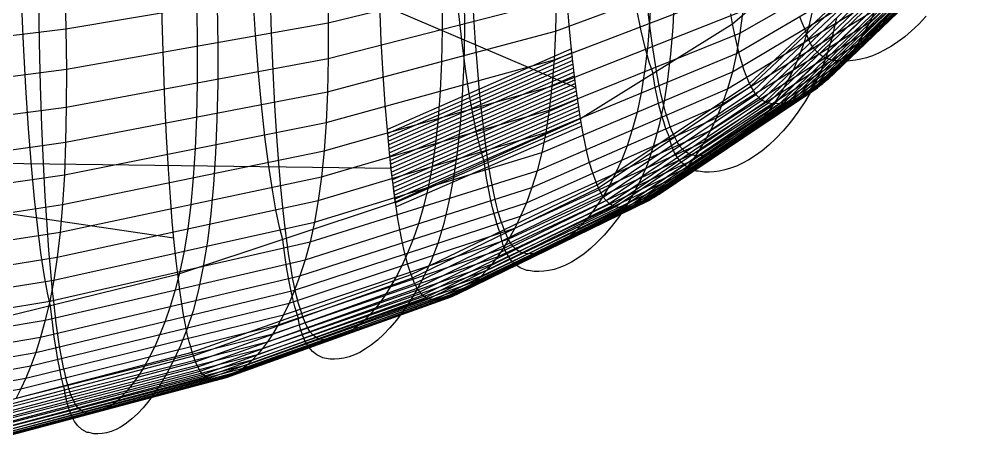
# Model space of a CAD drawing. Extents: x -449 to 449, y -4 to 308.
# Drawn here: x 275.8 to 426.6, y 24.3 to 90.9 of the extents above; entities that cross this region are included whole.
import ezdxf

# ---------------------------------------------------------------- set-up
doc = ezdxf.new("R2010")
doc.units = 0

msp = doc.modelspace()

# ---------------------------------------------------------------- linework, layer by layer
at = {"layer": 'default', "color": 1, "linetype": 'CONTINUOUS'}
for p, q in [((299.152, 107.405, 298.575), (362.659, 80.311, 135.237)), ((387.102, 90.216, 157.214), (405.811, 106.549, 179.963)), ((389.774, 80.941, 154.878), (408.488, 98.45, 178.193)), ((363.357, 75.481, 134.467), (387.102, 90.216, 157.214)), ((387.541, 88.048, 156.83), (387.102, 90.216, 157.214)), ((387.85, 86.696, 156.559), (387.541, 88.048, 156.83)), ((388.189, 85.368, 156.263), (387.85, 86.696, 156.559)), ((388.533, 84.184, 155.963), (388.189, 85.368, 156.263)), ((388.882, 83.12, 155.657), (388.533, 84.184, 155.963)), ((389.241, 82.162, 155.343), (388.882, 83.12, 155.657)), ((389.607, 81.294, 155.023), (389.241, 82.162, 155.343)), ((365.952, 65.133, 131.604), (389.774, 80.941, 154.878)), ((389.774, 80.941, 154.878), (389.607, 81.294, 155.023)), ((334.468, 62.441, 112.018), (363.357, 75.481, 134.467)), ((363.779, 73.065, 134.001), (363.357, 75.481, 134.467)), ((364.078, 71.556, 133.671), (363.779, 73.065, 134.001)), ((364.406, 70.076, 133.309), (364.078, 71.556, 133.671)), ((364.74, 68.755, 132.941), (364.406, 70.076, 133.309)), ((215.505, 69.232, 228.506), (299.881, 56.842, 91.351)), ((215.505, 69.232, 228.506), (333.813, 67.718, 112.909)), ((365.081, 67.567, 132.565), (364.74, 68.755, 132.941)), ((365.431, 66.497, 132.179), (365.081, 67.567, 132.565)), ((365.789, 65.527, 131.784), (365.431, 66.497, 132.179)), ((336.93, 51.125, 108.668), (365.952, 65.133, 131.604)), ((365.952, 65.133, 131.604), (365.789, 65.527, 131.784)), ((300.482, 51.169, 90.349), (334.468, 62.441, 112.018)), ((334.866, 59.8, 111.476), (334.468, 62.441, 112.018)), ((335.148, 58.151, 111.092), (334.866, 59.8, 111.476)), ((335.459, 56.533, 110.669), (335.148, 58.151, 111.092)), ((335.776, 55.088, 110.237), (335.459, 56.533, 110.669)), ((336.1, 53.788, 109.797), (335.776, 55.088, 110.237)), ((336.433, 52.617, 109.344), (336.1, 53.788, 109.797)), ((336.774, 51.556, 108.879), (336.433, 52.617, 109.344)), ((336.93, 51.125, 108.668), (336.774, 51.556, 108.879)), ((261.874, 41.731, 70.163), (300.482, 51.169, 90.349)), ((300.848, 48.329, 89.739), (300.482, 51.169, 90.349)), ((302.757, 38.997, 86.558), (336.93, 51.125, 108.668)), ((301.108, 46.557, 89.305), (300.848, 48.329, 89.739)), ((301.395, 44.816, 88.827), (301.108, 46.557, 89.305)), ((301.688, 43.262, 88.339), (301.395, 44.816, 88.827)), ((301.988, 41.864, 87.84), (301.688, 43.262, 88.339)), ((302.296, 40.604, 87.326), (301.988, 41.864, 87.84)), ((302.613, 39.461, 86.798), (302.296, 40.604, 87.326)), ((302.757, 38.997, 86.558), (302.613, 39.461, 86.798)), ((263.912, 28.826, 65.98), (302.757, 38.997, 86.558))]:
    msp.add_line(p, q, dxfattribs=at)
at = {"layer": 'default', "color": 5, "linetype": 'CONTINUOUS'}
for p, q in [((408.514, 90.506, 138.493), (426.617, 107.099, 166.2)), ((406.656, 87.192, 140.118), (424.84, 104.167, 167.376)), ((407.592, 88.755, 139.299), (425.736, 105.55, 166.783)), ((405.712, 85.799, 140.943), (423.935, 102.932, 167.974)), ((388.264, 88.794, 106.985), (412.13, 102.452, 135.332)), ((404.775, 84.563, 141.762), (423.035, 101.834, 168.57)), ((359.452, 89.099, 78.019), (389.229, 100.113, 105.92)), ((387.721, 85.626, 107.584), (411.6, 99.599, 135.795)), ((402.946, 82.505, 143.361), (421.276, 100.003, 169.733)), ((403.85, 83.47, 142.571), (422.146, 100.863, 169.158)), ((323.976, 90.388, 51.199), (359.56, 99.103, 77.872)), ((389.979, 80.508, 154.698), (408.691, 98.073, 178.058)), ((401.201, 80.915, 144.887), (419.593, 98.585, 170.847)), ((402.062, 81.657, 144.134), (420.423, 99.247, 170.297)), ((387.072, 82.735, 108.299), (410.962, 96.993, 136.352)), ((390.357, 79.815, 154.367), (409.065, 97.47, 177.811)), ((390.759, 79.221, 154.016), (409.46, 96.955, 177.549)), ((397.957, 78.834, 147.723), (416.459, 96.714, 172.92)), ((398.733, 79.231, 147.045), (417.209, 97.074, 172.423)), ((399.534, 79.707, 146.344), (417.984, 97.502, 171.911)), ((400.357, 80.267, 145.625), (418.779, 98.004, 171.385)), ((282.905, 96.171, 27.002), (283.039, 89.46, 26.727)), ((283.039, 89.46, 26.727), (323.899, 96.342, 51.327)), ((323.899, 96.342, 51.327), (323.976, 90.388, 51.199)), ((359.238, 84.639, 78.31), (389.022, 96.024, 106.148)), ((391.2, 78.728, 153.63), (409.893, 96.528, 177.263)), ((391.674, 78.336, 153.217), (410.357, 96.19, 176.956)), ((392.195, 78.043, 152.76), (410.867, 95.941, 176.619)), ((392.618, 77.85, 152.391), (411.279, 95.778, 176.346)), ((393.57, 77.746, 151.558), (412.205, 95.699, 175.733)), ((393.638, 77.741, 151.499), (412.271, 95.696, 175.69)), ((394.49, 77.793, 150.754), (413.099, 95.754, 175.143)), ((395.087, 77.905, 150.232), (413.678, 95.86, 174.759)), ((395.794, 78.057, 149.614), (414.364, 96.003, 174.306)), ((396.486, 78.258, 149.009), (415.034, 96.189, 173.862)), ((397.211, 78.512, 148.375), (415.737, 96.422, 173.397)), ((323.965, 84.82, 51.217), (359.559, 93.92, 77.873)), ((359.559, 93.92, 77.873), (359.452, 89.099, 78.019)), ((386.324, 80.098, 109.125), (410.223, 94.614, 136.999)), ((358.913, 80.526, 78.751), (388.698, 92.254, 106.506)), ((385.493, 77.706, 110.042), (409.398, 92.454, 137.72)), ((388.698, 92.254, 106.506), (388.264, 88.794, 106.985)), ((409.398, 92.454, 137.72), (408.514, 90.506, 138.493)), ((237.782, 83.974, 5.027), (283.039, 89.46, 26.727)), ((283.039, 89.46, 26.727), (283.102, 83.153, 26.598)), ((283.102, 83.153, 26.598), (323.976, 90.388, 51.199)), ((323.855, 79.642, 51.4), (359.452, 89.099, 78.019)), ((323.976, 90.388, 51.199), (323.965, 84.82, 51.217)), ((359.452, 89.099, 78.019), (359.238, 84.639, 78.31)), ((384.604, 75.549, 111.023), (408.514, 90.506, 138.493)), ((408.514, 90.506, 138.493), (407.592, 88.755, 139.299)), ((358.484, 76.754, 79.336), (388.264, 88.794, 106.985)), ((383.679, 73.612, 112.044), (407.592, 88.755, 139.299)), ((388.264, 88.794, 106.985), (387.721, 85.626, 107.584)), ((407.592, 88.755, 139.299), (406.656, 87.192, 140.118)), ((382.74, 71.885, 113.08), (406.656, 87.192, 140.118)), ((406.656, 87.192, 140.118), (405.712, 85.799, 140.943)), ((283.086, 77.256, 26.632), (323.965, 84.82, 51.217)), ((323.647, 74.852, 51.747), (359.238, 84.639, 78.31)), ((323.965, 84.82, 51.217), (323.855, 79.642, 51.4)), ((357.95, 73.302, 80.062), (387.721, 85.626, 107.584)), ((359.238, 84.639, 78.31), (358.913, 80.526, 78.751)), ((380.858, 68.983, 115.156), (404.775, 84.563, 141.762)), ((381.796, 70.347, 114.122), (405.712, 85.799, 140.943)), ((387.721, 85.626, 107.584), (387.072, 82.735, 108.299)), ((404.775, 84.563, 141.762), (403.85, 83.47, 142.571)), ((405.712, 85.799, 140.943), (404.775, 84.563, 141.762)), ((237.832, 77.376, 4.897), (283.102, 83.153, 26.598)), ((283.102, 83.153, 26.598), (283.086, 77.256, 26.632)), ((379.934, 67.778, 116.176), (403.85, 83.47, 142.571)), ((403.85, 83.47, 142.571), (402.946, 82.505, 143.361)), ((357.316, 70.152, 80.925), (387.072, 82.735, 108.299)), ((378.148, 65.782, 118.146), (402.062, 81.657, 144.134)), ((379.032, 66.715, 117.172), (402.946, 82.505, 143.361)), ((387.072, 82.735, 108.299), (386.324, 80.098, 109.125)), ((402.062, 81.657, 144.134), (401.201, 80.915, 144.887)), ((402.946, 82.505, 143.361), (402.062, 81.657, 144.134)), ((323.336, 70.437, 52.265), (358.913, 80.526, 78.751)), ((356.587, 67.28, 81.917), (386.324, 80.098, 109.125)), ((358.913, 80.526, 78.751), (358.484, 76.754, 79.336)), ((366.153, 64.648, 131.382), (389.979, 80.508, 154.698)), ((376.449, 64.256, 120.021), (400.357, 80.267, 145.625)), ((377.29, 64.967, 119.093), (401.201, 80.915, 144.887)), ((386.324, 80.098, 109.125), (385.493, 77.706, 110.042)), ((389.979, 80.508, 154.698), (389.774, 80.941, 154.878)), ((390.357, 79.815, 154.367), (389.979, 80.508, 154.698)), ((400.357, 80.267, 145.625), (399.534, 79.707, 146.344)), ((401.201, 80.915, 144.887), (400.357, 80.267, 145.625)), ((282.981, 71.773, 26.846), (323.855, 79.642, 51.4)), ((323.855, 79.642, 51.4), (323.647, 74.852, 51.747)), ((366.524, 63.873, 130.972), (390.357, 79.815, 154.367)), ((366.919, 63.208, 130.537), (390.759, 79.221, 154.016)), ((367.354, 62.653, 130.057), (391.2, 78.728, 153.63)), ((373.317, 62.343, 123.477), (397.211, 78.512, 148.375)), ((374.059, 62.691, 122.659), (397.957, 78.834, 147.723)), ((374.831, 63.124, 121.807), (398.733, 79.231, 147.045)), ((375.629, 63.643, 120.926), (399.534, 79.707, 146.344)), ((390.759, 79.221, 154.016), (390.357, 79.815, 154.367)), ((391.2, 78.728, 153.63), (390.759, 79.221, 154.016)), ((391.674, 78.336, 153.217), (391.2, 78.728, 153.63)), ((397.211, 78.512, 148.375), (396.486, 78.258, 149.009)), ((397.957, 78.834, 147.723), (397.211, 78.512, 148.375)), ((398.733, 79.231, 147.045), (397.957, 78.834, 147.723)), ((399.534, 79.707, 146.344), (398.733, 79.231, 147.045)), ((237.814, 71.207, 4.944), (283.086, 77.256, 26.632)), ((283.086, 77.256, 26.632), (282.981, 71.773, 26.846)), ((355.779, 64.677, 83.017), (385.493, 77.706, 110.042)), ((367.821, 62.212, 129.541), (391.674, 78.336, 153.217)), ((368.337, 61.88, 128.971), (392.195, 78.043, 152.76)), ((368.755, 61.661, 128.51), (392.618, 77.85, 152.391)), ((369.7, 61.533, 127.468), (393.57, 77.746, 151.558)), ((369.767, 61.527, 127.394), (393.638, 77.741, 151.499)), ((370.612, 61.575, 126.461), (394.49, 77.793, 150.754)), ((371.206, 61.692, 125.806), (395.087, 77.905, 150.232)), ((371.908, 61.853, 125.032), (395.794, 78.057, 149.614)), ((372.596, 62.068, 124.273), (396.486, 78.258, 149.009)), ((385.493, 77.706, 110.042), (384.604, 75.549, 111.023)), ((392.195, 78.043, 152.76), (391.674, 78.336, 153.217)), ((392.618, 77.85, 152.391), (392.195, 78.043, 152.76)), ((393.57, 77.746, 151.558), (392.618, 77.85, 152.391)), ((393.638, 77.741, 151.499), (393.57, 77.746, 151.558)), ((394.49, 77.793, 150.754), (393.638, 77.741, 151.499)), ((395.087, 77.905, 150.232), (394.49, 77.793, 150.754)), ((395.794, 78.057, 149.614), (395.087, 77.905, 150.232)), ((396.486, 78.258, 149.009), (395.794, 78.057, 149.614)), ((322.927, 66.388, 52.946), (358.484, 76.754, 79.336)), ((354.916, 62.331, 84.191), (384.604, 75.549, 111.023)), ((358.484, 76.754, 79.336), (357.95, 73.302, 80.062)), ((384.604, 75.549, 111.023), (383.679, 73.612, 112.044)), ((282.788, 66.7, 27.242), (323.647, 74.852, 51.747)), ((323.647, 74.852, 51.747), (323.336, 70.437, 52.265)), ((322.423, 62.683, 53.787), (357.95, 73.302, 80.062)), ((354.019, 60.225, 85.412), (383.679, 73.612, 112.044)), ((357.95, 73.302, 80.062), (357.316, 70.152, 80.925)), ((383.679, 73.612, 112.044), (382.74, 71.885, 113.08)), ((237.72, 65.471, 5.186), (282.981, 71.773, 26.846)), ((282.981, 71.773, 26.846), (282.788, 66.7, 27.242)), ((353.11, 58.348, 86.65), (382.74, 71.885, 113.08)), ((382.74, 71.885, 113.08), (381.796, 70.347, 114.122)), ((282.503, 62.025, 27.828), (323.336, 70.437, 52.265)), ((321.824, 59.303, 54.784), (357.316, 70.152, 80.925)), ((323.336, 70.437, 52.265), (322.927, 66.388, 52.946)), ((352.195, 56.677, 87.894), (381.796, 70.347, 114.122)), ((357.316, 70.152, 80.925), (356.587, 67.28, 81.917)), ((381.796, 70.347, 114.122), (380.858, 68.983, 115.156)), ((351.288, 55.197, 89.128), (380.858, 68.983, 115.156)), ((380.858, 68.983, 115.156), (379.934, 67.778, 116.176)), ((237.55, 60.165, 5.624), (282.788, 66.7, 27.242)), ((282.13, 57.738, 28.594), (322.927, 66.388, 52.946)), ((282.788, 66.7, 27.242), (282.503, 62.025, 27.828)), ((321.138, 56.223, 55.928), (356.587, 67.28, 81.917)), ((322.927, 66.388, 52.946), (322.423, 62.683, 53.787)), ((349.523, 52.738, 91.531), (379.032, 66.715, 117.172)), ((350.395, 53.89, 90.344), (379.934, 67.778, 116.176)), ((356.587, 67.28, 81.917), (355.779, 64.677, 83.017)), ((379.032, 66.715, 117.172), (378.148, 65.782, 118.146)), ((379.934, 67.778, 116.176), (379.032, 66.715, 117.172)), ((347.84, 50.845, 93.82), (377.29, 64.967, 119.093)), ((348.67, 51.727, 92.692), (378.148, 65.782, 118.146)), ((366.153, 64.648, 131.382), (365.952, 65.133, 131.604)), ((377.29, 64.967, 119.093), (376.449, 64.256, 120.021)), ((378.148, 65.782, 118.146), (377.29, 64.967, 119.093)), ((320.378, 53.431, 57.194), (355.779, 64.677, 83.017)), ((337.121, 50.594, 108.407), (366.153, 64.648, 131.382)), ((337.476, 49.744, 107.924), (366.524, 63.873, 130.972)), ((346.237, 49.415, 96.002), (375.629, 63.643, 120.926)), ((347.029, 50.077, 94.925), (376.449, 64.256, 120.021)), ((355.779, 64.677, 83.017), (354.916, 62.331, 84.191)), ((366.524, 63.873, 130.972), (366.153, 64.648, 131.382)), ((366.919, 63.208, 130.537), (366.524, 63.873, 130.972)), ((375.629, 63.643, 120.926), (374.831, 63.124, 121.807)), ((376.449, 64.256, 120.021), (375.629, 63.643, 120.926)), ((237.301, 55.275, 6.268), (282.503, 62.025, 27.828)), ((281.67, 53.816, 29.536), (322.423, 62.683, 53.787)), ((282.503, 62.025, 27.828), (282.13, 57.738, 28.594)), ((319.568, 50.917, 58.544), (354.916, 62.331, 84.191)), ((322.423, 62.683, 53.787), (321.824, 59.303, 54.784)), ((337.854, 49.015, 107.41), (366.919, 63.208, 130.537)), ((338.271, 48.406, 106.843), (367.354, 62.653, 130.057)), ((338.719, 47.92, 106.233), (367.821, 62.212, 129.541)), ((339.214, 47.554, 105.559), (368.337, 61.88, 128.971)), ((342.65, 47.494, 100.883), (371.908, 61.853, 125.032)), ((343.313, 47.722, 99.981), (372.596, 62.068, 124.273)), ((344.008, 48.015, 99.035), (373.317, 62.343, 123.477)), ((344.723, 48.389, 98.062), (374.059, 62.691, 122.659)), ((345.468, 48.855, 97.049), (374.831, 63.124, 121.807)), ((354.916, 62.331, 84.191), (354.019, 60.225, 85.412)), ((367.354, 62.653, 130.057), (366.919, 63.208, 130.537)), ((367.821, 62.212, 129.541), (367.354, 62.653, 130.057)), ((368.337, 61.88, 128.971), (367.821, 62.212, 129.541)), ((368.755, 61.661, 128.51), (368.337, 61.88, 128.971)), ((371.908, 61.853, 125.032), (371.206, 61.692, 125.806)), ((372.596, 62.068, 124.273), (371.908, 61.853, 125.032)), ((373.317, 62.343, 123.477), (372.596, 62.068, 124.273)), ((374.059, 62.691, 122.659), (373.317, 62.343, 123.477)), ((374.831, 63.124, 121.807), (374.059, 62.691, 122.659)), ((339.616, 47.311, 105.012), (368.755, 61.661, 128.51)), ((340.524, 47.163, 103.776), (369.7, 61.533, 127.468)), ((340.589, 47.156, 103.688), (369.767, 61.527, 127.394)), ((341.403, 47.201, 102.581), (370.612, 61.575, 126.461)), ((341.974, 47.323, 101.803), (371.206, 61.692, 125.806)), ((369.7, 61.533, 127.468), (368.755, 61.661, 128.51)), ((369.767, 61.527, 127.394), (369.7, 61.533, 127.468)), ((370.612, 61.575, 126.461), (369.767, 61.527, 127.394)), ((371.206, 61.692, 125.806), (370.612, 61.575, 126.461)), ((281.127, 50.24, 30.651), (321.824, 59.303, 54.784)), ((318.727, 48.661, 59.946), (354.019, 60.225, 85.412)), ((321.824, 59.303, 54.784), (321.138, 56.223, 55.928)), ((354.019, 60.225, 85.412), (353.11, 58.348, 86.65)), ((236.976, 50.792, 7.105), (282.13, 57.738, 28.594)), ((282.13, 57.738, 28.594), (281.67, 53.816, 29.536)), ((317.874, 46.651, 61.367), (353.11, 58.348, 86.65)), ((353.11, 58.348, 86.65), (352.195, 56.677, 87.894)), ((280.505, 46.981, 31.928), (321.138, 56.223, 55.928)), ((317.018, 44.862, 62.794), (352.195, 56.677, 87.894)), ((321.138, 56.223, 55.928), (320.378, 53.431, 57.194)), ((352.195, 56.677, 87.894), (351.288, 55.197, 89.128)), ((316.168, 43.278, 64.21), (351.288, 55.197, 89.128)), ((351.288, 55.197, 89.128), (350.395, 53.89, 90.344)), ((236.576, 46.691, 8.135), (281.67, 53.816, 29.536)), ((279.817, 44.028, 33.34), (320.378, 53.431, 57.194)), ((281.67, 53.816, 29.536), (281.127, 50.24, 30.651)), ((315.332, 41.88, 65.604), (350.395, 53.89, 90.344)), ((320.378, 53.431, 57.194), (319.568, 50.917, 58.544)), ((350.395, 53.89, 90.344), (349.523, 52.738, 91.531)), ((313.717, 39.568, 68.295), (348.67, 51.727, 92.692)), ((314.515, 40.647, 66.965), (349.523, 52.738, 91.531)), ((348.67, 51.727, 92.692), (347.84, 50.845, 93.82)), ((349.523, 52.738, 91.531), (348.67, 51.727, 92.692)), ((236.105, 42.952, 9.35), (281.127, 50.24, 30.651)), ((279.084, 41.369, 34.845), (319.568, 50.917, 58.544)), ((281.127, 50.24, 30.651), (280.505, 46.981, 31.928)), ((302.935, 38.426, 86.262), (337.121, 50.594, 108.407)), ((312.182, 37.806, 70.853), (347.029, 50.077, 94.925)), ((312.941, 38.626, 69.587), (347.84, 50.845, 93.82)), ((319.568, 50.917, 58.544), (318.727, 48.661, 59.946)), ((337.121, 50.594, 108.407), (336.93, 51.125, 108.668)), ((337.476, 49.744, 107.924), (337.121, 50.594, 108.407)), ((347.029, 50.077, 94.925), (346.237, 49.415, 96.002)), ((347.84, 50.845, 93.82), (347.029, 50.077, 94.925)), ((278.322, 38.983, 36.407), (318.727, 48.661, 59.946)), ((303.265, 37.511, 85.712), (337.476, 49.744, 107.924)), ((303.616, 36.725, 85.127), (337.854, 49.015, 107.41)), ((304.003, 36.068, 84.481), (338.271, 48.406, 106.843)), ((310.026, 36.008, 74.445), (344.723, 48.389, 98.062)), ((310.722, 36.503, 73.285), (345.468, 48.855, 97.049)), ((311.442, 37.1, 72.086), (346.237, 49.415, 96.002)), ((318.727, 48.661, 59.946), (317.874, 46.651, 61.367)), ((337.854, 49.015, 107.41), (337.476, 49.744, 107.924)), ((338.271, 48.406, 106.843), (337.854, 49.015, 107.41)), ((338.719, 47.92, 106.233), (338.271, 48.406, 106.843)), ((344.723, 48.389, 98.062), (344.008, 48.015, 99.035)), ((345.468, 48.855, 97.049), (344.723, 48.389, 98.062)), ((346.237, 49.415, 96.002), (345.468, 48.855, 97.049)), ((235.565, 39.545, 10.741), (280.505, 46.981, 31.928)), ((280.505, 46.981, 31.928), (279.817, 44.028, 33.34)), ((304.421, 35.543, 83.786), (338.719, 47.92, 106.233)), ((304.883, 35.146, 83.016), (339.214, 47.554, 105.559)), ((305.257, 34.882, 82.392), (339.616, 47.311, 105.012)), ((306.105, 34.718, 80.98), (340.524, 47.163, 103.776)), ((306.165, 34.71, 80.88), (340.589, 47.156, 103.688)), ((306.925, 34.753, 79.613), (341.403, 47.201, 102.581)), ((307.458, 34.881, 78.724), (341.974, 47.323, 101.803)), ((308.09, 35.059, 77.672), (342.65, 47.494, 100.883)), ((308.709, 35.3, 76.64), (343.313, 47.722, 99.981)), ((309.358, 35.611, 75.558), (344.008, 48.015, 99.035)), ((339.214, 47.554, 105.559), (338.719, 47.92, 106.233)), ((339.616, 47.311, 105.012), (339.214, 47.554, 105.559)), ((340.524, 47.163, 103.776), (339.616, 47.311, 105.012)), ((340.589, 47.156, 103.688), (340.524, 47.163, 103.776)), ((341.403, 47.201, 102.581), (340.589, 47.156, 103.688)), ((341.974, 47.323, 101.803), (341.403, 47.201, 102.581)), ((342.65, 47.494, 100.883), (341.974, 47.323, 101.803)), ((343.313, 47.722, 99.981), (342.65, 47.494, 100.883)), ((344.008, 48.015, 99.035), (343.313, 47.722, 99.981)), ((277.551, 36.859, 37.989), (317.874, 46.651, 61.367)), ((317.874, 46.651, 61.367), (317.018, 44.862, 62.794)), ((234.969, 36.459, 12.278), (279.817, 44.028, 33.34)), ((276.777, 34.968, 39.579), (317.018, 44.862, 62.794)), ((279.817, 44.028, 33.34), (279.084, 41.369, 34.845)), ((317.018, 44.862, 62.794), (316.168, 43.278, 64.21)), ((276.009, 33.294, 41.154), (316.168, 43.278, 64.21)), ((316.168, 43.278, 64.21), (315.332, 41.88, 65.604)), ((234.334, 33.68, 13.915), (279.084, 41.369, 34.845)), ((275.253, 31.818, 42.706), (315.332, 41.88, 65.604)), ((279.084, 41.369, 34.845), (278.322, 38.983, 36.407)), ((315.332, 41.88, 65.604), (314.515, 40.647, 66.965)), ((273.795, 29.377, 45.699), (313.717, 39.568, 68.295)), ((274.516, 30.516, 44.219), (314.515, 40.647, 66.965)), ((313.717, 39.568, 68.295), (312.941, 38.626, 69.587)), ((314.515, 40.647, 66.965), (313.717, 39.568, 68.295)), ((233.675, 31.187, 15.614), (278.322, 38.983, 36.407)), ((264.072, 28.221, 65.653), (302.935, 38.426, 86.262)), ((272.409, 27.518, 48.543), (312.182, 37.806, 70.853)), ((273.094, 28.383, 47.136), (312.941, 38.626, 69.587)), ((278.322, 38.983, 36.407), (277.551, 36.859, 37.989)), ((302.935, 38.426, 86.262), (302.757, 38.997, 86.558)), ((303.265, 37.511, 85.712), (302.935, 38.426, 86.262)), ((312.182, 37.806, 70.853), (311.442, 37.1, 72.086)), ((312.941, 38.626, 69.587), (312.182, 37.806, 70.853)), ((233.007, 28.968, 17.334), (277.551, 36.859, 37.989)), ((264.368, 27.25, 65.044), (303.265, 37.511, 85.712)), ((264.683, 26.416, 64.397), (303.616, 36.725, 85.127)), ((271.091, 26.146, 51.247), (310.722, 36.503, 73.285)), ((271.741, 26.774, 49.914), (311.442, 37.1, 72.086)), ((277.551, 36.859, 37.989), (276.777, 34.968, 39.579)), ((303.616, 36.725, 85.127), (303.265, 37.511, 85.712)), ((304.003, 36.068, 84.481), (303.616, 36.725, 85.127)), ((310.722, 36.503, 73.285), (310.026, 36.008, 74.445)), ((311.442, 37.1, 72.086), (310.722, 36.503, 73.285)), ((232.337, 26.993, 19.062), (276.777, 34.968, 39.579)), ((265.032, 25.718, 63.681), (304.003, 36.068, 84.481)), ((265.408, 25.16, 62.91), (304.421, 35.543, 83.786)), ((265.824, 24.737, 62.056), (304.883, 35.146, 83.016)), ((266.161, 24.456, 61.364), (305.257, 34.882, 82.392)), ((266.926, 24.278, 59.796), (306.105, 34.718, 80.98)), ((266.98, 24.269, 59.685), (306.165, 34.71, 80.88)), ((267.665, 24.311, 58.278), (306.925, 34.753, 79.613)), ((268.146, 24.443, 57.29), (307.458, 34.881, 78.724)), ((268.716, 24.629, 56.122), (308.09, 35.059, 77.672)), ((269.274, 24.881, 54.976), (308.709, 35.3, 76.64)), ((269.86, 25.207, 53.773), (309.358, 35.611, 75.558)), ((270.463, 25.624, 52.536), (310.026, 36.008, 74.445)), ((276.777, 34.968, 39.579), (276.009, 33.294, 41.154)), ((304.421, 35.543, 83.786), (304.003, 36.068, 84.481)), ((304.883, 35.146, 83.016), (304.421, 35.543, 83.786)), ((305.257, 34.882, 82.392), (304.883, 35.146, 83.016)), ((306.105, 34.718, 80.98), (305.257, 34.882, 82.392)), ((306.165, 34.71, 80.88), (306.105, 34.718, 80.98)), ((306.925, 34.753, 79.613), (306.165, 34.71, 80.88)), ((307.458, 34.881, 78.724), (306.925, 34.753, 79.613)), ((308.09, 35.059, 77.672), (307.458, 34.881, 78.724)), ((308.709, 35.3, 76.64), (308.09, 35.059, 77.672)), ((309.358, 35.611, 75.558), (308.709, 35.3, 76.64)), ((310.026, 36.008, 74.445), (309.358, 35.611, 75.558)), ((231.673, 25.245, 20.774), (276.009, 33.294, 41.154)), ((276.009, 33.294, 41.154), (275.253, 31.818, 42.706))]:
    msp.add_line(p, q, dxfattribs=at)
at = {"layer": 'default', "color": 3, "linetype": 'CONTINUOUS'}
for p, q in [((298.082, 90.879, 94.349), (297.96, 97.725, 94.551)), ((361.662, 89.464, 136.337), (361.309, 93.722, 136.727)), ((332.266, 87.585, 115.014), (332.016, 93.304, 115.355)), ((298.254, 84.338, 94.061), (298.082, 90.879, 94.349)), ((387.102, 90.216, 157.214), (386.814, 91.8, 157.465)), ((362.024, 85.737, 135.937), (361.662, 89.464, 136.337)), ((332.56, 82.366, 114.614), (332.266, 87.585, 115.014)), ((362.384, 82.5, 135.54), (362.024, 85.737, 135.937)), ((298.477, 78.193, 93.691), (298.254, 84.338, 94.061)), ((332.886, 77.716, 114.171), (332.56, 82.366, 114.614)), ((362.736, 79.694, 135.152), (362.384, 82.5, 135.54)), ((363.08, 77.247, 134.772), (362.736, 79.694, 135.152)), ((298.74, 72.585, 93.251), (298.477, 78.193, 93.691)), ((333.221, 73.646, 113.715), (332.886, 77.716, 114.171)), ((363.357, 75.481, 134.467), (363.08, 77.247, 134.772)), ((299.035, 67.588, 92.76), (298.74, 72.585, 93.251)), ((333.556, 70.11, 113.259), (333.221, 73.646, 113.715)), ((333.886, 67.044, 112.81), (333.556, 70.11, 113.259)), ((299.34, 63.214, 92.252), (299.035, 67.588, 92.76)), ((334.208, 64.371, 112.371), (333.886, 67.044, 112.81)), ((334.468, 62.441, 112.018), (334.208, 64.371, 112.371)), ((299.646, 59.413, 91.742), (299.34, 63.214, 92.252)), ((299.947, 56.118, 91.24), (299.646, 59.413, 91.742)), ((300.243, 53.243, 90.747), (299.947, 56.118, 91.24)), ((300.482, 51.169, 90.349), (300.243, 53.243, 90.747))]:
    msp.add_line(p, q, dxfattribs=at)
at = {"layer": 'default', "color": 7, "linetype": 'CONTINUOUS'}
for p, q in [((315.135, 88.821, 104.708), (314.95, 95.135, 104.987)), ((278.918, 87.341, 84.431), (278.806, 94.39, 84.637)), ((341.768, 94.745, 64.535), (341.762, 89.37, 64.545)), ((374.34, 94.606, 91.97), (374.13, 90.332, 92.229)), ((303.469, 92.901, 39.027), (303.539, 86.77, 38.898)), ((346.934, 88.044, 125.67), (346.626, 93.043, 126.048)), ((374.234, 89.508, 146.822), (373.863, 92.579, 147.187)), ((399.661, 92.613, 121.689), (399.017, 89.864, 122.326)), ((341.762, 89.37, 64.545), (341.653, 84.371, 64.71)), ((374.13, 90.332, 92.229), (373.806, 86.39, 92.629)), ((374.595, 86.845, 146.466), (374.234, 89.508, 146.822)), ((399.017, 89.864, 122.326), (398.274, 87.356, 123.062)), ((315.372, 82.889, 104.352), (315.135, 88.821, 104.708)), ((347.274, 83.59, 125.254), (346.934, 88.044, 125.67)), ((279.078, 80.605, 84.135), (278.918, 87.341, 84.431)), ((303.539, 86.77, 38.898), (303.525, 81.038, 38.924)), ((373.806, 86.39, 92.629), (373.374, 82.774, 93.16)), ((374.947, 84.524, 146.119), (374.595, 86.845, 146.466)), ((398.274, 87.356, 123.062), (397.445, 85.08, 123.881)), ((375.229, 82.849, 145.84), (374.947, 84.524, 146.119)), ((397.445, 85.08, 123.881), (396.559, 83.028, 124.758)), ((341.653, 84.371, 64.71), (341.443, 79.745, 65.028)), ((347.623, 79.692, 124.826), (347.274, 83.59, 125.254)), ((396.559, 83.028, 124.758), (395.635, 81.183, 125.671)), ((315.65, 77.476, 103.933), (315.372, 82.889, 104.352)), ((373.374, 82.774, 93.16), (372.836, 79.464, 93.823)), ((375.66, 80.556, 145.416), (375.229, 82.849, 145.84)), ((279.286, 74.279, 83.751), (279.078, 80.605, 84.135)), ((303.525, 81.038, 38.924), (303.418, 75.708, 39.123)), ((375.964, 79.126, 145.115), (375.66, 80.556, 145.416)), ((395.635, 81.183, 125.671), (394.698, 79.539, 126.599)), ((341.443, 79.745, 65.028), (341.125, 75.481, 65.508)), ((347.97, 76.305, 124.399), (347.623, 79.692, 124.826)), ((372.836, 79.464, 93.823), (372.194, 76.443, 94.612)), ((376.298, 77.722, 144.786), (375.964, 79.126, 145.115)), ((394.698, 79.539, 126.599), (393.754, 78.073, 127.532)), ((315.96, 72.652, 103.466), (315.65, 77.476, 103.933)), ((376.636, 76.469, 144.452), (376.298, 77.722, 144.786)), ((393.754, 78.073, 127.532), (392.816, 76.773, 128.459)), ((303.418, 75.708, 39.123), (303.218, 70.776, 39.495)), ((341.125, 75.481, 65.508), (340.706, 71.571, 66.141)), ((348.311, 73.369, 123.981), (347.97, 76.305, 124.399)), ((372.194, 76.443, 94.612), (371.456, 73.689, 95.521)), ((376.982, 75.343, 144.111), (376.636, 76.469, 144.452)), ((391.892, 75.624, 129.373), (390.989, 74.61, 130.266)), ((392.816, 76.773, 128.459), (391.892, 75.624, 129.373)), ((279.534, 68.504, 83.294), (279.286, 74.279, 83.751)), ((377.336, 74.329, 143.761), (376.982, 75.343, 144.111)), ((377.698, 73.41, 143.403), (377.336, 74.329, 143.761)), ((390.989, 74.61, 130.266), (390.105, 73.72, 131.14)), ((316.28, 68.43, 102.983), (315.96, 72.652, 103.466)), ((348.644, 70.809, 123.572), (348.311, 73.369, 123.981)), ((371.456, 73.689, 95.521), (370.636, 71.191, 96.53)), ((377.863, 73.037, 143.241), (377.698, 73.41, 143.403)), ((378.066, 72.578, 143.04), (377.863, 73.037, 143.241)), ((378.441, 71.844, 142.669), (378.066, 72.578, 143.04)), ((389.245, 72.941, 131.99), (388.403, 72.262, 132.823)), ((390.105, 73.72, 131.14), (389.245, 72.941, 131.99)), ((340.706, 71.571, 66.141), (340.187, 67.992, 66.925)), ((370.636, 71.191, 96.53), (369.76, 68.94, 97.607)), ((378.839, 71.215, 142.276), (378.441, 71.844, 142.669)), ((379.277, 70.69, 141.844), (378.839, 71.215, 142.276)), ((386.782, 71.178, 134.426), (386.008, 70.762, 135.191)), ((387.581, 71.675, 133.635), (386.782, 71.178, 134.426)), ((388.403, 72.262, 132.823), (387.581, 71.675, 133.635)), ((303.218, 70.776, 39.495), (302.919, 66.231, 40.047)), ((348.912, 68.961, 123.242), (348.644, 70.809, 123.572)), ((379.747, 70.274, 141.379), (379.277, 70.69, 141.844)), ((380.266, 69.962, 140.866), (379.747, 70.274, 141.379)), ((380.687, 69.755, 140.45), (380.266, 69.962, 140.866)), ((381.635, 69.64, 139.513), (380.687, 69.755, 140.45)), ((381.702, 69.634, 139.447), (381.635, 69.64, 139.513)), ((382.551, 69.684, 138.608), (381.702, 69.634, 139.447)), ((383.147, 69.798, 138.019), (382.551, 69.684, 138.608)), ((383.851, 69.955, 137.323), (383.147, 69.798, 138.019)), ((384.541, 70.163, 136.641), (383.851, 69.955, 137.323)), ((385.264, 70.427, 135.926), (384.541, 70.163, 136.641)), ((386.008, 70.762, 135.191), (385.264, 70.427, 135.926)), ((279.811, 63.358, 82.781), (279.534, 68.504, 83.294)), ((316.601, 64.762, 102.5), (316.28, 68.43, 102.983)), ((340.187, 67.992, 66.925), (339.57, 64.727, 67.855)), ((349.322, 66.432, 122.739), (348.912, 68.961, 123.242)), ((369.76, 68.94, 97.607), (368.849, 66.918, 98.728)), ((349.613, 64.854, 122.382), (349.322, 66.432, 122.739)), ((368.849, 66.918, 98.728), (367.925, 65.117, 99.865)), ((302.919, 66.231, 40.047), (302.529, 62.063, 40.77)), ((367.925, 65.117, 99.865), (366.995, 63.512, 101.008)), ((316.916, 61.581, 102.025), (316.601, 64.762, 102.5)), ((339.57, 64.727, 67.855), (338.863, 61.752, 68.922)), ((349.933, 63.304, 121.989), (349.613, 64.854, 122.382)), ((366.995, 63.512, 101.008), (366.073, 62.09, 102.142)), ((280.099, 58.853, 82.25), (279.811, 63.358, 82.781)), ((302.529, 62.063, 40.77), (302.047, 58.25, 41.662)), ((350.258, 61.921, 121.589), (349.933, 63.304, 121.989)), ((350.59, 60.678, 121.181), (350.258, 61.921, 121.589)), ((366.073, 62.09, 102.142), (365.164, 60.834, 103.26)), ((317.226, 58.807, 101.559), (316.916, 61.581, 102.025)), ((338.863, 61.752, 68.922), (338.079, 59.054, 70.106)), ((350.932, 59.557, 120.761), (350.59, 60.678, 121.181)), ((365.164, 60.834, 103.26), (364.277, 59.726, 104.351)), ((280.388, 54.94, 81.717), (280.099, 58.853, 82.25)), ((338.079, 59.054, 70.106), (337.242, 56.624, 71.368)), ((351.281, 58.541, 120.332), (350.932, 59.557, 120.761)), ((364.277, 59.726, 104.351), (363.409, 58.755, 105.419)), ((302.047, 58.25, 41.662), (301.476, 54.771, 42.718)), ((317.475, 56.805, 101.184), (317.226, 58.807, 101.559)), ((351.441, 58.129, 120.136), (351.281, 58.541, 120.332)), ((351.637, 57.621, 119.895), (351.441, 58.129, 120.136)), ((352, 56.808, 119.448), (351.637, 57.621, 119.895)), ((362.565, 57.906, 106.457), (361.739, 57.167, 107.473)), ((363.409, 58.755, 105.419), (362.565, 57.906, 106.457)), ((317.857, 54.065, 100.608), (317.475, 56.805, 101.184)), ((337.242, 56.624, 71.368), (336.373, 54.443, 72.679)), ((352.386, 56.112, 118.973), (352, 56.808, 119.448)), ((352.812, 55.53, 118.45), (352.386, 56.112, 118.973)), ((360.149, 55.989, 109.428), (359.391, 55.54, 110.36)), ((360.933, 56.529, 108.464), (360.149, 55.989, 109.428)), ((361.739, 57.167, 107.473), (360.933, 56.529, 108.464)), ((280.672, 51.546, 81.19), (280.388, 54.94, 81.717)), ((301.476, 54.771, 42.718), (300.822, 51.602, 43.928)), ((336.373, 54.443, 72.679), (335.492, 52.5, 74.008)), ((353.27, 55.066, 117.887), (352.812, 55.53, 118.45)), ((353.776, 54.717, 117.265), (353.27, 55.066, 117.887)), ((354.186, 54.486, 116.761), (353.776, 54.717, 117.265)), ((355.112, 54.348, 115.622), (354.186, 54.486, 116.761)), ((355.178, 54.342, 115.541), (355.112, 54.348, 115.622)), ((356.008, 54.388, 114.521), (355.178, 54.342, 115.541)), ((356.59, 54.508, 113.805), (356.008, 54.388, 114.521)), ((357.279, 54.673, 112.957), (356.59, 54.508, 113.805)), ((357.954, 54.895, 112.127), (357.279, 54.673, 112.957)), ((358.662, 55.179, 111.256), (357.954, 54.895, 112.127)), ((359.391, 55.54, 110.36), (358.662, 55.179, 111.256)), ((318.128, 52.354, 100.198), (317.857, 54.065, 100.608)), ((280.952, 48.586, 80.673), (280.672, 51.546, 81.19)), ((300.822, 51.602, 43.928), (300.098, 48.73, 45.267)), ((318.427, 50.674, 99.748), (318.128, 52.354, 100.198)), ((335.492, 52.5, 74.008), (334.606, 50.77, 75.344)), ((318.732, 49.175, 99.288), (318.427, 50.674, 99.748)), ((334.606, 50.77, 75.344), (333.728, 49.237, 76.669)), ((281.178, 46.45, 80.256), (280.952, 48.586, 80.673)), ((300.098, 48.73, 45.267), (299.326, 46.143, 46.694)), ((319.044, 47.826, 98.818), (318.732, 49.175, 99.288)), ((333.728, 49.237, 76.669), (332.863, 47.885, 77.974)), ((319.365, 46.61, 98.335), (319.044, 47.826, 98.818)), ((332.863, 47.885, 77.974), (332.019, 46.693, 79.248)), ((281.525, 43.525, 79.615), (281.178, 46.45, 80.256)), ((299.326, 46.143, 46.694), (298.525, 43.822, 48.177)), ((319.693, 45.508, 97.839), (319.365, 46.61, 98.335)), ((319.843, 45.061, 97.613), (319.693, 45.508, 97.839)), ((331.193, 45.648, 80.493), (330.391, 44.735, 81.704)), ((332.019, 46.693, 79.248), (331.193, 45.648, 80.493)), ((298.525, 43.822, 48.177), (297.713, 41.755, 49.678)), ((320.028, 44.51, 97.334), (319.843, 45.061, 97.613)), ((320.371, 43.627, 96.818), (320.028, 44.51, 97.334)), ((329.605, 43.941, 82.889), (328.839, 43.257, 84.044)), ((330.391, 44.735, 81.704), (329.605, 43.941, 82.889)), ((281.771, 41.699, 79.16), (281.525, 43.525, 79.615)), ((320.735, 42.87, 96.269), (320.371, 43.627, 96.818)), ((321.137, 42.237, 95.662), (320.735, 42.87, 96.269)), ((328.095, 42.679, 85.167), (327.375, 42.198, 86.253)), ((328.839, 43.257, 84.044), (328.095, 42.679, 85.167)), ((282.043, 39.906, 78.657), (281.771, 41.699, 79.16)), ((297.713, 41.755, 49.678), (296.897, 39.915, 51.187)), ((321.57, 41.732, 95.009), (321.137, 42.237, 95.662)), ((322.048, 41.35, 94.287), (321.57, 41.732, 95.009)), ((322.436, 41.096, 93.702), (322.048, 41.35, 94.287)), ((323.314, 40.941, 92.378), (322.436, 41.096, 93.702)), ((323.377, 40.933, 92.284), (323.314, 40.941, 92.378)), ((324.164, 40.977, 91.097), (323.377, 40.933, 92.284)), ((324.716, 41.102, 90.263), (324.164, 40.977, 91.097)), ((325.37, 41.276, 89.277), (324.716, 41.102, 90.263)), ((326.011, 41.511, 88.311), (325.37, 41.276, 89.277)), ((326.683, 41.813, 87.297), (326.011, 41.511, 88.311)), ((327.375, 42.198, 86.253), (326.683, 41.813, 87.297)), ((282.321, 38.305, 78.144), (282.043, 39.906, 78.657)), ((296.897, 39.915, 51.187), (296.089, 38.286, 52.682)), ((282.605, 36.865, 77.619), (282.321, 38.305, 78.144)), ((296.089, 38.286, 52.682), (295.292, 36.849, 54.155)), ((282.897, 35.567, 77.077), (282.605, 36.865, 77.619)), ((295.292, 36.849, 54.155), (294.515, 35.582, 55.592)), ((283.198, 34.39, 76.522), (282.897, 35.567, 77.077)), ((294.515, 35.582, 55.592), (293.756, 34.472, 56.997)), ((283.335, 33.912, 76.269), (283.198, 34.39, 76.522)), ((283.503, 33.323, 75.957), (283.335, 33.912, 76.269)), ((283.816, 32.38, 75.378), (283.503, 33.323, 75.957)), ((293.018, 33.504, 58.362), (292.295, 32.662, 59.698)), ((293.756, 34.472, 56.997), (293.018, 33.504, 58.362)), ((284.149, 31.57, 74.762), (283.816, 32.38, 75.378)), ((291.591, 31.937, 61), (290.907, 31.324, 62.266)), ((292.295, 32.662, 59.698), (291.591, 31.937, 61)), ((284.518, 30.893, 74.081), (284.149, 31.57, 74.762)), ((284.914, 30.352, 73.348), (284.518, 30.893, 74.081)), ((285.353, 29.942, 72.536), (284.914, 30.352, 73.348)), ((289.609, 30.409, 64.666), (288.991, 30.091, 65.808)), ((290.245, 30.816, 63.49), (289.609, 30.409, 64.666)), ((290.907, 31.324, 62.266), (290.245, 30.816, 63.49)), ((285.709, 29.669, 71.878), (285.353, 29.942, 72.536)), ((286.515, 29.498, 70.388), (285.709, 29.669, 71.878)), ((286.572, 29.49, 70.282), (286.515, 29.498, 70.388)), ((287.295, 29.532, 68.946), (286.572, 29.49, 70.282)), ((287.802, 29.662, 68.007), (287.295, 29.532, 68.946)), ((288.403, 29.844, 66.897), (287.802, 29.662, 68.007)), ((288.991, 30.091, 65.808), (288.403, 29.844, 66.897))]:
    msp.add_line(p, q, dxfattribs=at)
at = {"layer": 'default', "color": 4, "linetype": 'CONTINUOUS'}
for p, q in [((276.404, 87.119, 89.145), (276.095, 94.246, 89.72)), ((312.651, 88.538, 108.503), (312.246, 94.917, 109.113)), ((345.228, 94.825, 59.406), (345.24, 89.245, 59.407)), ((377.998, 94.287, 87.559), (377.779, 89.742, 87.84)), ((306.651, 93.137, 33.244), (306.731, 86.836, 33.115)), ((344.827, 87.68, 128.291), (344.283, 92.72, 128.963)), ((372.833, 89.154, 148.215), (372.218, 92.213, 148.824)), ((397.962, 90.407, 167.437), (397.598, 91.35, 167.716)), ((403.319, 91.147, 118.155), (402.59, 88.02, 118.876)), ((417.31, 91.439, 152.573), (416.177, 90.21, 153.442)), ((345.24, 89.245, 59.407), (345.13, 83.998, 59.582)), ((373.453, 86.522, 147.601), (372.833, 89.154, 148.215)), ((377.779, 89.742, 87.84), (377.43, 85.49, 88.272)), ((398.331, 89.556, 167.152), (397.962, 90.407, 167.437)), ((398.506, 89.195, 167.016), (398.331, 89.556, 167.152)), ((398.649, 88.687, 166.909), (398.506, 89.195, 167.016)), ((415.061, 89.151, 154.297), (413.975, 88.23, 155.132)), ((416.177, 90.21, 153.442), (415.061, 89.151, 154.297)), ((313.109, 82.55, 107.809), (312.651, 88.538, 108.503)), ((345.412, 83.203, 127.565), (344.827, 87.68, 128.291)), ((398.946, 87.854, 166.685), (398.649, 88.687, 166.909)), ((399.332, 87.063, 166.391), (398.946, 87.854, 166.685)), ((402.59, 88.02, 118.876), (401.735, 85.131, 119.718)), ((413.975, 88.23, 155.132), (412.92, 87.423, 155.942)), ((276.762, 80.313, 88.484), (276.404, 87.119, 89.145)), ((306.731, 86.836, 33.115), (306.726, 80.886, 33.148)), ((374.088, 84.254, 146.972), (373.453, 86.522, 147.601)), ((399.818, 86.344, 166.018), (399.332, 87.063, 166.391)), ((400.396, 85.721, 165.576), (399.818, 86.344, 166.018)), ((410.883, 86.157, 157.508), (409.905, 85.658, 158.26)), ((411.89, 86.74, 156.733), (410.883, 86.157, 157.508)), ((412.92, 87.423, 155.942), (411.89, 86.74, 156.733)), ((377.43, 85.49, 88.272), (376.959, 81.53, 88.857)), ((401.006, 85.245, 165.1), (400.396, 85.721, 165.576)), ((401.735, 85.131, 119.718), (400.771, 82.501, 120.662)), ((401.716, 84.854, 164.572), (401.006, 85.245, 165.1)), ((402.759, 84.541, 163.747), (401.716, 84.854, 164.572)), ((403.034, 84.518, 163.537), (402.759, 84.541, 163.747)), ((403.971, 84.406, 162.826), (403.034, 84.518, 163.537)), ((406.291, 84.544, 161.036), (405.485, 84.448, 161.657)), ((407.138, 84.71, 160.386), (406.291, 84.544, 161.036)), ((408.027, 84.944, 159.703), (407.138, 84.71, 160.386)), ((408.95, 85.259, 158.993), (408.027, 84.944, 159.703)), ((409.905, 85.658, 158.26), (408.95, 85.259, 158.993)), ((345.13, 83.998, 59.582), (344.911, 79.081, 59.926)), ((345.998, 79.3, 126.839), (345.412, 83.203, 127.565)), ((374.652, 82.643, 146.414), (374.088, 84.254, 146.972)), ((404.695, 84.416, 162.26), (403.971, 84.406, 162.826)), ((405.485, 84.448, 161.657), (404.695, 84.416, 162.26)), ((313.616, 77.09, 107.041), (313.109, 82.55, 107.809)), ((375.026, 80.309, 146.046), (374.652, 82.643, 146.414)), ((376.959, 81.53, 88.857), (376.361, 77.839, 89.597)), ((400.771, 82.501, 120.662), (399.647, 80.218, 121.764)), ((277.177, 73.924, 87.712), (276.762, 80.313, 88.484)), ((306.726, 80.886, 33.148), (306.618, 75.292, 33.36)), ((375.327, 78.842, 145.748), (375.026, 80.309, 146.046)), ((399.647, 80.218, 121.764), (398.483, 78.205, 122.906)), ((344.911, 79.081, 59.926), (344.569, 74.482, 60.447)), ((346.586, 75.925, 126.113), (345.998, 79.3, 126.839)), ((375.659, 77.402, 145.421), (375.327, 78.842, 145.748)), ((314.162, 72.239, 106.207), (313.616, 77.09, 107.041)), ((376.361, 77.839, 89.597), (375.633, 74.41, 90.492)), ((376, 76.107, 145.085), (375.659, 77.402, 145.421)), ((398.483, 78.205, 122.906), (397.307, 76.443, 124.062)), ((347.181, 73.02, 125.38), (346.586, 75.925, 126.113)), ((376.349, 74.934, 144.74), (376, 76.107, 145.085)), ((397.307, 76.443, 124.062), (396.143, 74.884, 125.207)), ((277.643, 68.098, 86.843), (277.177, 73.924, 87.712)), ((306.618, 75.292, 33.36), (306.411, 70.049, 33.76)), ((344.569, 74.482, 60.447), (344.112, 70.199, 61.143)), ((375.633, 74.41, 90.492), (374.783, 71.246, 91.533)), ((376.711, 73.87, 144.382), (376.349, 74.934, 144.74)), ((396.143, 74.884, 125.207), (394.99, 73.53, 126.343)), ((347.791, 70.516, 124.626), (347.181, 73.02, 125.38)), ((377.079, 72.91, 144.017), (376.711, 73.87, 144.382)), ((377.253, 72.504, 143.844), (377.079, 72.91, 144.017)), ((377.387, 71.926, 143.715), (377.253, 72.504, 143.844)), ((394.99, 73.53, 126.343), (393.869, 72.344, 127.446)), ((314.711, 68.01, 105.372), (314.162, 72.239, 106.207)), ((374.783, 71.246, 91.533), (373.829, 68.366, 92.694)), ((377.68, 70.986, 143.431), (377.387, 71.926, 143.715)), ((378.065, 70.096, 143.055), (377.68, 70.986, 143.431)), ((392.773, 71.323, 128.528), (391.708, 70.429, 129.577)), ((393.869, 72.344, 127.446), (392.773, 71.323, 128.528)), ((306.411, 70.049, 33.76), (306.09, 65.147, 34.359)), ((344.112, 70.199, 61.143), (343.535, 66.209, 62.02)), ((348.334, 68.736, 123.958), (347.791, 70.516, 124.626)), ((378.551, 69.291, 142.576), (378.065, 70.096, 143.055)), ((390.671, 69.673, 130.601), (389.656, 69.028, 131.603)), ((391.708, 70.429, 129.577), (390.671, 69.673, 130.601)), ((278.133, 62.92, 85.922), (277.643, 68.098, 86.843)), ((315.263, 64.353, 104.535), (314.711, 68.01, 105.372)), ((348.702, 66.165, 123.508), (348.334, 68.736, 123.958)), ((373.829, 68.366, 92.694), (372.721, 65.867, 94.043)), ((379.13, 68.593, 142.006), (378.551, 69.291, 142.576)), ((379.739, 68.059, 141.395), (379.13, 68.593, 142.006)), ((380.449, 67.622, 140.718), (379.739, 68.059, 141.395)), ((387.711, 68.038, 133.523), (386.782, 67.693, 134.44)), ((388.668, 68.488, 132.579), (387.711, 68.038, 133.523)), ((389.656, 69.028, 131.603), (388.668, 68.488, 132.579)), ((381.493, 67.268, 139.656), (380.449, 67.622, 140.718)), ((381.763, 67.24, 139.39), (381.493, 67.268, 139.656)), ((382.708, 67.111, 138.47), (381.763, 67.24, 139.39)), ((383.432, 67.119, 137.742), (382.708, 67.111, 138.47)), ((384.227, 67.152, 136.962), (383.432, 67.119, 137.742)), ((385.035, 67.266, 136.163), (384.227, 67.152, 136.962)), ((385.889, 67.436, 135.322), (385.035, 67.266, 136.163)), ((386.782, 67.693, 134.44), (385.889, 67.436, 135.322)), ((306.09, 65.147, 34.359), (305.665, 60.584, 35.155)), ((343.535, 66.209, 62.02), (342.834, 62.505, 63.076)), ((348.991, 64.548, 123.151), (348.702, 66.165, 123.508)), ((372.721, 65.867, 94.043), (371.576, 63.667, 95.438)), ((315.823, 61.204, 103.687), (315.263, 64.353, 104.535)), ((349.311, 62.959, 122.759), (348.991, 64.548, 123.151)), ((371.576, 63.667, 95.438), (370.422, 61.74, 96.85)), ((278.634, 58.407, 84.988), (278.133, 62.92, 85.922)), ((342.834, 62.505, 63.076), (342.018, 59.088, 64.301)), ((349.639, 61.53, 122.356), (349.311, 62.959, 122.759)), ((305.665, 60.584, 35.155), (305.128, 56.334, 36.154)), ((316.398, 58.489, 102.815), (315.823, 61.204, 103.687)), ((349.977, 60.237, 121.941), (349.639, 61.53, 122.356)), ((370.422, 61.74, 96.85), (369.28, 60.037, 98.247)), ((342.018, 59.088, 64.301), (341.103, 55.98, 65.664)), ((350.327, 59.064, 121.51), (349.977, 60.237, 121.941)), ((350.683, 58.004, 121.07), (350.327, 59.064, 121.51)), ((369.28, 60.037, 98.247), (368.149, 58.558, 99.631)), ((279.143, 54.505, 84.041), (278.634, 58.407, 84.988)), ((316.91, 56.558, 102.041), (316.398, 58.489, 102.815)), ((350.851, 57.556, 120.861), (350.683, 58.004, 121.07)), ((350.975, 56.914, 120.713), (350.851, 57.556, 120.861)), ((368.149, 58.558, 99.631), (367.051, 57.265, 100.975)), ((305.128, 56.334, 36.154), (304.479, 52.39, 37.354)), ((317.261, 53.777, 101.514), (316.91, 56.558, 102.041)), ((341.103, 55.98, 65.664), (340.045, 53.285, 67.242)), ((351.256, 55.872, 120.376), (350.975, 56.914, 120.713)), ((351.629, 54.89, 119.923), (351.256, 55.872, 120.376)), ((365.979, 56.15, 102.291), (364.932, 55.188, 103.574)), ((367.051, 57.265, 100.975), (365.979, 56.15, 102.291)), ((279.65, 51.142, 83.097), (279.143, 54.505, 84.041)), ((352.101, 54, 119.344), (351.629, 54.89, 119.923)), ((363.923, 54.353, 104.814), (362.931, 53.652, 106.031)), ((364.932, 55.188, 103.574), (363.923, 54.353, 104.814)), ((317.532, 52.024, 101.104), (317.261, 53.777, 101.514)), ((340.045, 53.285, 67.242), (338.952, 50.912, 68.874)), ((352.665, 53.231, 118.654), (352.101, 54, 119.344)), ((353.257, 52.64, 117.913), (352.665, 53.231, 118.654)), ((361.965, 53.065, 107.217), (361.031, 52.577, 108.365)), ((362.931, 53.652, 106.031), (361.965, 53.065, 107.217)), ((304.479, 52.39, 37.354), (303.723, 48.752, 38.743)), ((317.833, 50.302, 100.652), (317.532, 52.024, 101.104)), ((353.952, 52.158, 117.093), (353.257, 52.64, 117.913)), ((354.964, 51.766, 115.806), (353.952, 52.158, 117.093)), ((355.226, 51.732, 115.486), (354.964, 51.766, 115.806)), ((356.15, 51.587, 114.369), (355.226, 51.732, 115.486)), ((356.853, 51.592, 113.487), (356.15, 51.587, 114.369)), ((357.631, 51.625, 112.54), (356.853, 51.592, 113.487)), ((358.419, 51.746, 111.569), (357.631, 51.625, 112.54)), ((359.253, 51.927, 110.549), (358.419, 51.746, 111.569)), ((360.124, 52.204, 109.478), (359.253, 51.927, 110.549)), ((361.031, 52.577, 108.365), (360.124, 52.204, 109.478)), ((280.177, 48.244, 82.117), (279.65, 51.142, 83.097)), ((318.141, 48.754, 100.187), (317.833, 50.302, 100.652)), ((338.952, 50.912, 68.874), (337.852, 48.836, 70.523)), ((303.723, 48.752, 38.743), (302.876, 45.444, 40.287)), ((318.46, 47.352, 99.707), (318.141, 48.754, 100.187)), ((337.852, 48.836, 70.523), (336.763, 47.001, 72.154)), ((280.647, 46.183, 81.247), (280.177, 48.244, 82.117)), ((318.789, 46.08, 99.209), (318.46, 47.352, 99.707)), ((336.763, 47.001, 72.154), (335.687, 45.41, 73.769)), ((280.973, 43.218, 80.646), (280.647, 46.183, 81.247)), ((302.876, 45.444, 40.287), (301.907, 42.567, 42.057)), ((319.125, 44.931, 98.7), (318.789, 46.08, 99.209)), ((335.687, 45.41, 73.769), (334.642, 44.017, 75.336)), ((319.283, 44.446, 98.458), (319.125, 44.931, 98.7)), ((319.396, 43.745, 98.294), (319.283, 44.446, 98.458)), ((334.642, 44.017, 75.336), (333.623, 42.819, 76.871)), ((281.219, 41.348, 80.188), (280.973, 43.218, 80.646)), ((301.907, 42.567, 42.057), (300.897, 40.043, 43.902)), ((319.658, 42.611, 97.91), (319.396, 43.745, 98.294)), ((320.009, 41.541, 97.386), (319.658, 42.611, 97.91)), ((333.623, 42.819, 76.871), (332.628, 41.785, 78.366)), ((281.494, 39.51, 79.682), (281.219, 41.348, 80.188)), ((320.456, 40.574, 96.714), (320.009, 41.541, 97.386)), ((331.67, 40.888, 79.81), (330.727, 40.135, 81.228)), ((332.628, 41.785, 78.366), (331.67, 40.888, 79.81)), ((281.775, 37.857, 79.161), (281.494, 39.51, 79.682)), ((300.897, 40.043, 43.902), (299.882, 37.835, 45.764)), ((320.991, 39.738, 95.913), (320.456, 40.574, 96.714)), ((321.549, 39.093, 95.053), (320.991, 39.738, 95.913)), ((329.811, 39.507, 82.609), (328.923, 38.984, 83.945)), ((330.727, 40.135, 81.228), (329.811, 39.507, 82.609)), ((282.066, 36.36, 78.624), (281.775, 37.857, 79.161)), ((299.882, 37.835, 45.764), (298.879, 35.885, 47.605)), ((322.214, 38.57, 94.096), (321.549, 39.093, 95.053)), ((323.167, 38.139, 92.603), (322.214, 38.57, 94.096)), ((323.416, 38.101, 92.23), (323.167, 38.139, 92.603)), ((324.295, 37.939, 90.93), (323.416, 38.101, 92.23)), ((324.959, 37.942, 89.905), (324.295, 37.939, 90.93)), ((325.698, 37.973, 88.803), (324.959, 37.942, 89.905)), ((326.445, 38.1, 87.674), (325.698, 37.973, 88.803)), ((327.236, 38.292, 86.486), (326.445, 38.1, 87.674)), ((328.063, 38.585, 85.241), (327.236, 38.292, 86.486)), ((328.923, 38.984, 83.945), (328.063, 38.585, 85.241)), ((282.368, 35.002, 78.066), (282.066, 36.36, 78.624)), ((282.674, 33.777, 77.495), (282.368, 35.002, 78.066)), ((298.879, 35.885, 47.605), (297.888, 34.194, 49.428)), ((282.818, 33.258, 77.224), (282.674, 33.777, 77.495)), ((282.922, 32.51, 77.041), (282.818, 33.258, 77.224)), ((297.888, 34.194, 49.428), (296.925, 32.715, 51.196)), ((283.157, 31.292, 76.618), (282.922, 32.51, 77.041)), ((296.925, 32.715, 51.196), (295.988, 31.442, 52.926)), ((283.48, 30.147, 76.032), (283.157, 31.292, 76.618)), ((295.071, 30.345, 54.612), (294.19, 29.393, 56.24)), ((295.988, 31.442, 52.926), (295.071, 30.345, 54.612)), ((283.889, 29.111, 75.277), (283.48, 30.147, 76.032)), ((284.381, 28.216, 74.374), (283.889, 29.111, 75.277)), ((294.19, 29.393, 56.24), (293.324, 28.595, 57.838)), ((284.891, 27.525, 73.408), (284.381, 28.216, 74.374)), ((285.508, 26.964, 72.328), (284.891, 27.525, 73.408)), ((291.665, 27.377, 60.899), (290.875, 26.956, 62.359)), ((292.481, 27.929, 59.394), (291.665, 27.377, 60.899)), ((293.324, 28.595, 57.838), (292.481, 27.929, 59.394)), ((286.375, 26.501, 70.649), (285.508, 26.964, 72.328)), ((286.605, 26.459, 70.229), (286.375, 26.501, 70.649)), ((287.415, 26.283, 68.764), (286.605, 26.459, 70.229)), ((288.022, 26.283, 67.611), (287.415, 26.283, 68.764)), ((288.701, 26.313, 66.37), (288.022, 26.283, 67.611)), ((289.387, 26.445, 65.099), (288.701, 26.313, 66.37)), ((290.115, 26.646, 63.762), (289.387, 26.445, 65.099)), ((290.875, 26.956, 62.359), (290.115, 26.646, 63.762))]:
    msp.add_line(p, q, dxfattribs=at)
at = {"layer": 'default', "color": 2, "linetype": 'CONTINUOUS'}
for p, q in [((361.966, 86.331, 136.001), (333.213, 73.744, 113.726)), ((362.025, 85.73, 135.937), (333.269, 73.142, 113.65)), ((362.092, 85.128, 135.863), (333.326, 72.539, 113.572)), ((362.159, 84.526, 135.789), (333.383, 71.937, 113.494)), ((362.025, 85.73, 135.937), (361.966, 85.73, 136.001)), ((362.092, 85.128, 135.863), (362.025, 85.128, 135.937)), ((362.159, 84.526, 135.789), (362.092, 84.526, 135.863)), ((362.226, 83.924, 135.715), (333.44, 71.334, 113.417)), ((362.293, 83.322, 135.641), (333.497, 70.732, 113.339)), ((362.226, 83.924, 135.715), (362.159, 83.924, 135.789)), ((362.293, 83.322, 135.641), (362.226, 83.322, 135.715)), ((362.36, 82.72, 135.567), (333.554, 70.129, 113.261)), ((362.432, 82.118, 135.487), (333.619, 69.527, 113.173)), ((362.508, 81.515, 135.404), (333.684, 68.924, 113.085)), ((362.36, 82.72, 135.567), (362.293, 82.72, 135.641)), ((362.432, 82.118, 135.487), (362.36, 82.118, 135.567)), ((362.508, 81.515, 135.404), (362.432, 81.515, 135.487)), ((362.583, 80.913, 135.32), (333.748, 68.321, 112.997)), ((362.659, 80.311, 135.237), (333.813, 67.718, 112.909)), ((362.583, 80.913, 135.32), (362.508, 80.913, 135.404)), ((362.659, 80.311, 135.237), (362.583, 80.311, 135.32)), ((362.735, 79.709, 135.154), (333.878, 67.115, 112.821)), ((362.819, 79.106, 135.06), (333.95, 66.512, 112.723)), ((362.904, 78.504, 134.967), (334.023, 65.909, 112.624)), ((362.735, 79.709, 135.154), (362.659, 79.709, 135.237)), ((362.819, 79.106, 135.06), (362.735, 79.106, 135.154)), ((362.904, 78.504, 134.967), (362.819, 78.504, 135.06)), ((362.988, 77.901, 134.873), (334.095, 65.306, 112.525)), ((363.073, 77.299, 134.78), (334.168, 64.703, 112.426)), ((362.988, 77.901, 134.873), (362.904, 77.901, 134.967)), ((363.073, 77.299, 134.78), (362.988, 77.299, 134.873)), ((363.167, 76.696, 134.677), (334.245, 64.099, 112.322)), ((363.261, 76.093, 134.573), (334.326, 63.496, 112.211)), ((363.355, 75.49, 134.469), (334.407, 62.892, 112.1)), ((363.167, 76.696, 134.677), (363.073, 76.696, 134.78)), ((363.261, 76.093, 134.573), (363.167, 76.093, 134.677)), ((363.355, 75.49, 134.469), (363.261, 75.49, 134.573)), ((363.461, 74.887, 134.352), (334.491, 62.289, 111.986)), ((363.566, 74.284, 134.236), (334.582, 61.685, 111.862)), ((363.461, 74.887, 134.352), (363.355, 74.887, 134.469)), ((363.566, 74.284, 134.236), (363.461, 74.284, 134.352)), ((333.269, 73.142, 113.65), (333.213, 73.744, 113.726)), ((333.326, 72.539, 113.572), (333.269, 73.142, 113.65)), ((333.383, 71.937, 113.494), (333.326, 72.539, 113.572)), ((333.44, 71.334, 113.417), (333.383, 71.937, 113.494)), ((333.497, 70.732, 113.339), (333.44, 71.334, 113.417)), ((333.554, 70.129, 113.261), (333.497, 70.732, 113.339)), ((333.619, 69.527, 113.173), (333.554, 70.129, 113.261)), ((333.684, 68.924, 113.085), (333.619, 69.527, 113.173)), ((333.748, 68.321, 112.997), (333.684, 68.924, 113.085)), ((333.813, 67.718, 112.909), (333.748, 68.321, 112.997)), ((333.878, 67.115, 112.821), (333.813, 67.718, 112.909)), ((333.95, 66.512, 112.723), (333.878, 67.115, 112.821)), ((334.023, 65.909, 112.624), (333.95, 66.512, 112.723)), ((334.095, 65.306, 112.525), (334.023, 65.909, 112.624)), ((334.168, 64.703, 112.426), (334.095, 65.306, 112.525)), ((334.245, 64.099, 112.322), (334.168, 64.703, 112.426)), ((334.326, 63.496, 112.211), (334.245, 64.099, 112.322)), ((334.407, 62.892, 112.1), (334.326, 63.496, 112.211)), ((334.491, 62.289, 111.986), (334.407, 62.892, 112.1)), ((334.582, 61.685, 111.862), (334.491, 62.289, 111.986))]:
    msp.add_line(p, q, dxfattribs=at)

doc.saveas('drawing.dxf')
